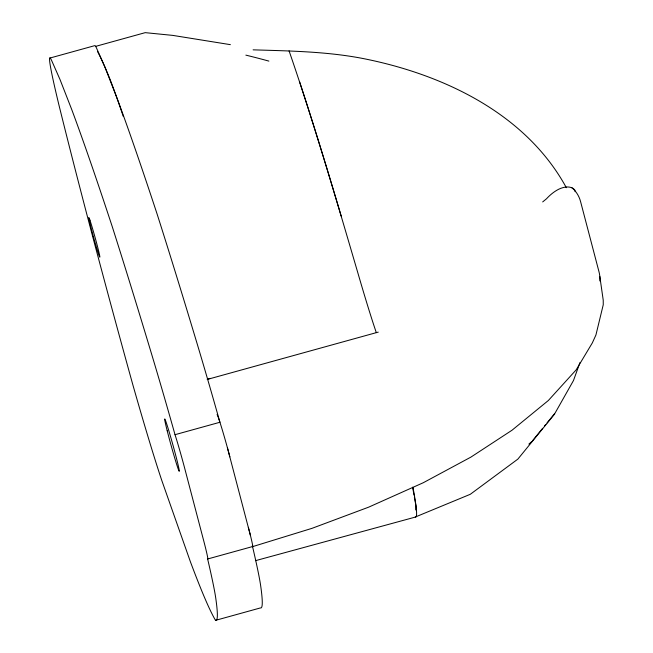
<?xml version="1.0" encoding="UTF-8"?>
<svg xmlns="http://www.w3.org/2000/svg" width="653" height="653" viewBox="0 0 653 653"><rect width="100%" height="100%" fill="white"/><g stroke="black" fill="none" stroke-linecap="round" stroke-linejoin="round"><path stroke-width="0.98" d="M415.732 509.969L415.977 505.944L414.377 497.072M579.97 362.554L573.489 380.519L555.181 412.908L547.018 422.932M532.562 440.669L542.619 428.335M544.504 426.017L545.761 424.474M554.764 413.888L517.862 459.116L470.299 494.288L415.308 517.021M88.849 217.841L89.975 220.33A20.472 0.702 74.5 0 1 98.881 252.058A20.472 0.702 74.5 0 1 95.926 245.552A20.472 0.702 74.5 0 1 88.849 217.841L89.975 220.33M528.881 444.097L531.934 441.444M542.684 201.924L546.488 198.798A132.681 60.688 86.9 0 1 558.813 189.19C563.686 186.864 570.387 185.419 574.648 189.713L575.171 191.68M252.605 546.634L311.987 528.342L368.659 507.161L423.258 482.738L470.952 457.084L512.001 430.237L548.349 400.509L576.175 369.851L592.32 342.923L595.928 334.989L603.25 304.755L603.233 300.233L599.821 276.423M49.84 58.076L94.75 45.645A153.651 5.273 74.5 0 1 96.464 47.93L104.864 66.965L116.658 97.175A1036.042 35.572 74.5 0 1 157.055 213.882A641.205 22.014 74.5 0 1 197.116 343.649A198.863 6.832 74.5 0 1 209.295 385.001A197.998 6.799 74.5 0 1 219.93 422.262L175.02 434.686A197.998 6.799 74.5 0 0 164.393 397.432A198.863 6.832 74.5 0 0 152.206 356.081A641.205 22.014 74.5 0 0 112.145 226.313A1036.042 35.572 74.5 0 0 71.757 109.606L59.954 79.388L51.563 60.354A153.651 5.273 74.5 0 0 58.982 105.19A456.031 15.656 74.5 0 0 132.967 385.237A153.651 5.273 74.5 0 0 161.822 480.559L190.398 561.76A1036.042 35.572 74.5 0 0 215.539 620.35L260.449 607.919A641.205 22.014 74.5 0 0 260.694 585.937A198.863 6.832 74.5 0 0 257.445 568.485A197.998 6.799 74.5 0 0 252.548 546.569L207.638 558.992A197.998 6.799 74.5 0 1 212.535 580.909A198.863 6.832 74.5 0 1 215.784 598.368A641.205 22.014 74.5 0 1 215.539 620.35M95.501 46.412L145.219 32.65L172.719 35.384L230.378 44.657M207.295 379.426L376.324 332.646A70.189 65.349 -20.5 0 1 378.258 332.14M255.445 560.682L416.026 516.898A409.292 14.056 74.5 0 0 412.941 487.301M566.355 187.721C525.689 113.091 442.277 73.952 361.942 58.305C326.035 51.473 289.499 50.958 253.103 49.84M572.061 187.868L573.938 189.574A31.173 29.018 -8.2 0 1 580.55 201.491L599.038 271.95A31.173 29.018 -8.2 0 1 599.838 280.978M217.114 414.41L218.184 417.259M289.067 50.861C314.183 123.703 335.805 197.696 357.485 271.615A116.552 4 74.5 0 0 376.324 332.646M250.434 535.46L227.399 447.68M412.598 487.211L414.026 495.096M248.352 527.322A31.099 1.069 74.5 0 1 252.262 546.039M207.638 558.992A31.099 1.069 74.5 0 0 203.442 539.753L184.954 469.287A31.099 1.069 74.5 0 0 175.02 434.686M218.535 418.206A31.099 1.069 74.5 0 1 229.864 456.863M210.201 378.348A542.096 196.92 -14.7 0 1 207.27 379.303M245.863 55.138A441.518 78.238 25.9 0 1 268.889 61.104M123.286 116.446A409.292 14.056 74.5 0 0 109.549 78.099A913.106 31.352 74.5 0 0 97.623 51.718M299.466 81.429A409.292 14.056 74.5 0 1 341.184 216.037M167.201 430.768A27.295 0.939 74.5 0 0 179.167 471.286A27.295 0.939 74.5 0 0 169.486 432.972A27.295 0.939 74.5 0 0 167.201 430.768"/></g></svg>
